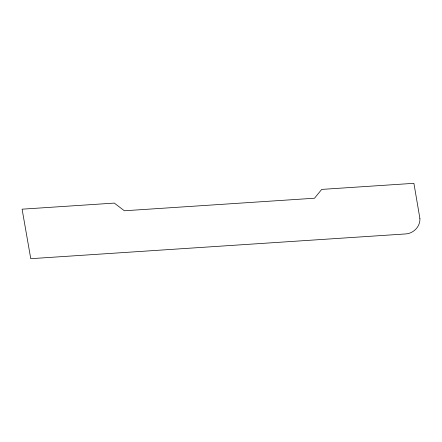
<?xml version="1.0" encoding="UTF-8"?>
<svg xmlns="http://www.w3.org/2000/svg" width="442" height="442" viewBox="0 0 442 442"><rect width="100%" height="100%" fill="white"/><g stroke="black" fill="none" stroke-linecap="round" stroke-linejoin="round"><path stroke-width="0.66" d="M419.9 218.486C420.436 226.63 413.264 233.735 405.27 233.967L30.758 258.68L22.1 209.177L114.29 203.093L124.373 210.773L314.511 198.226L321.71 189.403L413.9 183.32L419.9 218.486"/></g></svg>
